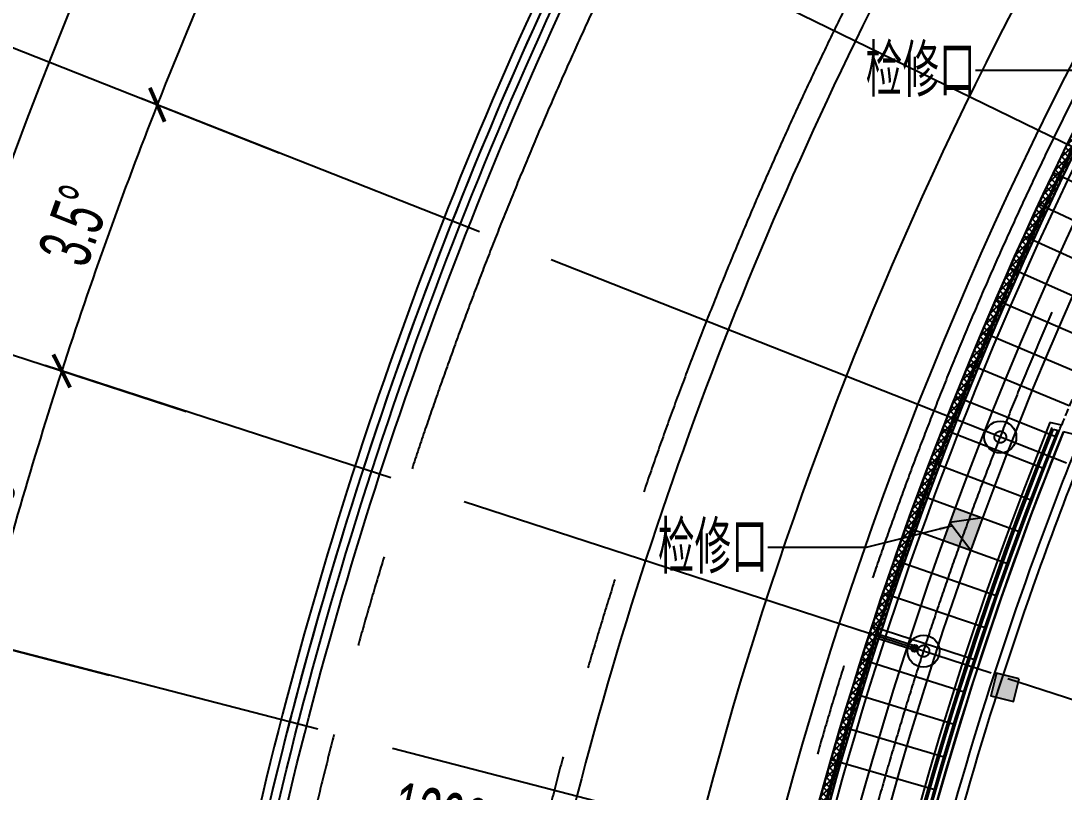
# Model space of a CAD drawing. Extents: x 1962160 to 37842216, y -162679 to 2997677.
# Drawn here: x 37460942 to 37496803, y 2791574 to 2818071 of the extents above; entities that cross this region are included whole.
import ezdxf
from ezdxf.enums import TextEntityAlignment as Align

# ---------------------------------------------------------------- set-up
doc = ezdxf.new("R2010")
doc.units = 0
doc.header["$LTSCALE"] = 1000
for name, pattern in [('__DASH', [0.35, 0.25, -0.1]), ('CENTER', [2, 1.25, -0.25, 0.25, -0.25]), ('CENTER2', [28.575000000000003, 19.05, -3.175, 3.175, -3.175]), ('DASH', [0.35, 0.25, -0.1]), ('HIDDEN', [0.375, 0.25, -0.125])]:
    doc.linetypes.add(name, pattern=pattern)
doc.layers.get('0').update_dxf_attribs({"color": 8})
doc.layers.get('Defpoints').update_dxf_attribs({"color": 8})
for name, color, linetype in [('#幕墙线-平面', 8, 'Continuous'), ('#文字', 8, 'Continuous'), ('#标注', 8, 'Continuous'), ('#虚线', 8, 'HIDDEN'), ('#轴线', 8, 'CENTER2'), ('A-AL-E', 8, 'Continuous'), ('A-COLS-PLAN-C', 8, 'DASH'), ('A-COLS-PLAN-S', 8, 'DASH'), ('A-DETL-ALUM', 8, 'Continuous'), ('A-FLOR', 8, 'Continuous'), ('A-FLOR-UNDR', 8, '__DASH'), ('A-GRID', 8, 'CENTER'), ('A-HATH', 8, 'Continuous'), ('A-ROOF-DRAN', 8, 'Continuous'), ('A-STRS-HRAL', 8, 'Continuous'), ('COLUMN', 8, 'Continuous'), ('DIM', 8, 'Continuous'), ('G-ACCS', 8, 'Continuous'), ('PUB_HATCH', 8, 'Continuous'), ('周边建筑', 8, 'Continuous'), ('建-填充', 8, 'Continuous'), ('水-雨水-压力流-标识', 8, 'Continuous')]:
    doc.layers.add(name, color=color, linetype=linetype)
doc.layers.add('A-X-CHEK', color=8, linetype='Continuous', plot=False)
doc.styles.add('#文字', font='jrs.shx', dxfattribs={"width": 0.7, "bigfont": 'hztxt.shx'})
doc.styles.add('JHZX', font='jrs.shx', dxfattribs={"width": 0.6, "bigfont": 'jhz.shx'})
doc.dimstyles.new('JZBZ-300', dxfattribs={"dimscale": 300, "dimtxt": 3, "dimasz": 1.5, "dimexe": 1, "dimexo": 1, "dimgap": 0.5, "dimtad": 1, "dimdec": 0, "dimdsep": 46, "dimtxsty": 'JHZX', "dimblk1": 'ARCHTICK', "dimblk2": 'ARCHTICK', "dimsah": 1, "dimcen": 0, "dimclrd": 1, "dimclre": 1, "dimclrt": 2, "dimadec": 3, "dimazin": 2, "dimtfac": 1, "dimtdec": 0, "dimtix": 1, "dimtmove": 0, "dimatfit": 3, "dimfxl": 1, "dimtolj": 1, "dimlwd": -1, "dimlwe": -1, "dimarcsym": 1})
doc.dimstyles.new('JZBZ-600', dxfattribs={"dimscale": 600, "dimtxt": 3, "dimasz": 1.5, "dimexe": 1, "dimexo": 1, "dimgap": 0.5, "dimtad": 1, "dimdec": 0, "dimdsep": 46, "dimtxsty": 'JHZX', "dimblk1": 'ARCHTICK', "dimblk2": 'ARCHTICK', "dimsah": 1, "dimcen": 0, "dimclrd": 1, "dimclre": 1, "dimclrt": 2, "dimadec": 1, "dimazin": 2, "dimtfac": 1, "dimtdec": 0, "dimtix": 1, "dimtmove": 0, "dimatfit": 3, "dimfxl": 1, "dimtolj": 1, "dimlwd": -1, "dimlwe": -1, "dimarcsym": 1})

# ---------------------------------------------------------------- blocks, each defined once
blk = doc.blocks.new('_ARCHTICK')
at = {"const_width": 0.15}
blk.add_lwpolyline([(-0.5, -0.5), (0.5, 0.5)], dxfattribs=at)
blk = doc.blocks.new('排水沟区域')
at = {"layer": 'A-HATH'}
h = blk.add_hatch(dxfattribs=at)
h.set_pattern_fill('ANSI37', color=256, scale=100)
h.set_pattern_definition([(45, (0, 0), (-112.2532015133644, 112.2532015133644), []), (135, (0, 0), (-112.2532015133644, -112.2532015133644), [])])
edge = h.paths.add_edge_path()
edge.add_arc((35647972.51225562, 2918657.177440435), 129550.0000000067, 122.5223895562193, 167.0611029026331)
edge.add_arc((35520737.25391851, 2947888.864629035), 999.9999999990519, 287.2513251903942, 347.0611009080209, ccw=False)
edge.add_arc((35647972.52815255, 2918657.174638035), 130050.0161404448, 167.2437338873835, 167.4419150525261, ccw=False)
edge.add_arc((35520737.25400268, 2947888.864669039), 649.9999269235949, 307.4371886865979, 347.0610947359583)
edge.add_arc((35647972.51225559, 2918657.177440456), 129899.9999999715, 122.5223517799921, 167.0611029026393, ccw=False)
edge.add_line((35578134.55910211, 3028186.489952341), (35578322.65708765, 3027891.330408047))
blk.add_lwpolyline([(35578322.65708765, 3027891.330408047), (35578322.65708654, 3027891.330409774, 0.1968208227596155), (35521711.86331972, 2947664.952782355, -0.2670597879826505), (35521033.817582, 2946933.851543527, -0.0008647286773297092), (35521132.38332828, 2947372.751579637, 0.1746354279483771), (35521370.75002657, 2947743.321916818, -0.1968209939747781), (35578134.55910211, 3028186.489952341), (35578322.65708765, 3027891.330408047)], format="xyb", dxfattribs=at)
blk = doc.blocks.new('A$C58e34137')
at = {"layer": 'A-X-CHEK'}
blk.add_blockref('排水沟区域', (-35647972.51433039, -2918657.17947907), dxfattribs=at)
blk = doc.blocks.new('雨水立管')
for radius in [80, 50]:
    blk.add_circle((-3.725290298461914e-09, 2.328306436538696e-10), radius)
blk = doc.blocks.new('雨水')
at = {"layer": 'A-ROOF-DRAN'}
for points in [[(35525957.49789067, 2958223.399431328), (35524738.98201469, 2958615.900197285)], [(35526003.48793017, 2958366.175186506), (35524785.33113021, 2958758.560289125)]]:
    blk.add_lwpolyline(points, dxfattribs=at)
at = {"xscale": 1.5, "yscale": 1.5, "zscale": 1.5}
blk.add_blockref('雨水立管', (35525980.49291043, 2958294.787308916), dxfattribs=at)
blk = doc.blocks.new('1100')
at = {"layer": 'A-DETL-ALUM', "ltscale": 0.3}
blk.add_circle((35572079.41488183, 2737404.62498665), 550, dxfattribs=at)
blk = doc.blocks.new('_YZHK')
blk.add_circle((0, 0), 0.5)
blk = doc.blocks.new('ASDFASD')
at = {"layer": 'A-COLS-PLAN-C', "ltscale": 0.3, "xscale": 400, "yscale": 400, "zscale": 400}
for p in [(35528925.5844323, 2965551.009399813), (35526284.83099563, 2958195.901870715)]:
    blk.add_blockref('_YZHK', p, dxfattribs=at)
blk = doc.blocks.new('_FZH')
blk.add_lwpolyline([(-0.5, -0.5), (0.5, -0.5), (0.5, 0.5), (-0.5, 0.5)], close=True)
at = {"layer": 'PUB_HATCH'}
blk.add_solid([(-0.5, -0.5), (0.5, -0.5), (-0.5, 0.5), (0.5, 0.5)], dxfattribs=at)
blk = doc.blocks.new('567')
at = {"layer": '周边建筑'}
blk.add_line((46663.73105093837, 115233.9631459191), (47073.25354383141, 116876.4681524336), dxfattribs=at)
blk.add_lwpolyline([(-47073.25338561833, 116876.4681862746, -0.0744215799525629), (-10790.70054857433, 125537.0892229746), (-8338.038720555604, 115699.9999267608), (8338.038676522672, 115699.9999267608), (10790.70050453395, 125537.0892229751, -0.07442158046754624), (47073.25353706628, 116876.4681253135, -0.07421954768420427)], format="xyb", dxfattribs=at)
for centre, radius, start, end in [((-2.201646566390991e-05, -4.607392475008965e-05), 126000, 68.06235922378528, 111.9376407861825), ((-7.75754451751709e-05, 1.432048156857491e-05), 125400.0000000253, 70.27070677301897, 84.05618004111938), ((-7.75754451751709e-05, 1.432048156857491e-05), 125100.0000000252, 70.2706950240314, 84.05519375427872), ((409.0688417106867, 1077.644349456299), 124247.5252036957, 68.10621830179103, 70.28051496764755), ((409.0688417106867, 1077.644349456299), 123947.5252036958, 68.22697709953982, 70.28052676166706)]:
    blk.add_arc(centre, radius, start, end, dxfattribs=at)
at = {"layer": 'COLUMN', "xscale": 799.9999999999872, "yscale": 799.9999999999872, "zscale": 799.9999999999872, "rotation": 76.0000000000087}
blk.add_blockref('_FZH', (38298.1165355444, 118883.4061713074), dxfattribs=at)
blk = doc.blocks.new('1234')
at = {"layer": '周边建筑'}
for points in [[(899.9999998621643, 147897.2616378292, -0.06424754974339256), (38411.22599733435, 142825.0248288214, 0.3992271408683902), (47734.13426394202, 147881.3795785159), (62643.80696957186, 193768.6338093206, 0.4257611201714258), (57410.8051248882, 203558.9581788629, 0.1695890934855462), (-81790.47026674077, 195045.0434476584, 0.4257611201712679), (-85791.3257065732, 184689.9521724582), (-65400.53789663129, 140961.7665993124, 0.3992271408685563), (-55530.9065411333, 137079.2778602466, -0.09498676638333799), (-899.9999992009252, 147897.2616378367)], [(3507.282386738807, 147308.2532562092, 0.01190288189879027), (-3507.282390698791, 147308.2532562315), (-3529.532858530059, 148157.964341335, 0.09051536275890958), (-55643.5452967938, 137357.3291338012, -0.3992271408685528), (-65128.64556051977, 141088.5520778373), (-85519.43337046169, 184816.737650983, -0.425761120171263), (-81674.45541529916, 194768.3838115633, -0.08617948601408663), (-11230.48231103458, 210901.2002502978), (-9979.055130984634, 202999.9999966249), (9979.055131915957, 202999.9999895692), (11230.48231178708, 210901.2002502382, -0.05548064099764077), (57329.37135875039, 203270.2220680118, -0.4257611201714432), (62358.49001468346, 193861.3389076069), (47448.81730905734, 147974.0846768022, -0.3992271408683997), (38489.13923465274, 143114.7307615206, 0.0597972305577292), (3529.532854573801, 148157.9643414542), (3507.2932679113, 147308.6687912941)], [(3863.717568093911, 147549.4211663455, -0.05920472133920898), (38333.31276001595, 142535.3188961297, 0.3992271408683867), (48019.45121883228, 147788.6744801998), (62929.12392446026, 193675.9287109822, 0.4257611201714161), (57492.23889102228, 203847.6942897588, 0.004818874958291998), (53552.5664362926, 204917.9412058592)]]:
    blk.add_lwpolyline(points, format="xyb", dxfattribs=at)
for centre, radius, end in [((2.793967723846436e-08, -7.748603820800781e-07), 148500.0000006694, 89.07328136143701), ((2.980232238769531e-08, -7.748603820800781e-07), 148200.0000006699, 89.07281279015125)]:
    blk.add_arc(centre, radius, 74.94709779040693, end, dxfattribs=at)
blk = doc.blocks.new('总体道路0521')
at = {"layer": 'G-ACCS'}
for radius, start, end in [(130.9999999943868, 135.9231106994128, 167.3468644080275), (137.9999999943868, 152.3554595779955, 167.3546316700158)]:
    blk.add_arc((35647972.51118848, 2918657.176535503), radius, start, end, dxfattribs=at)
blk = doc.blocks.new('A$C06ac024f')
at = {"layer": 'A-AL-E'}
for points in [[(-72639.7004654631, 128086.0591565319), (-64414.53775649518, 113547.75104103, -0.4119685532972354), (-64730.13042073697, 112392.6247468609, 0.2085567706727499), (-126406.8450315073, 29041.36778747104, -0.4119750127394232), (-127419.2460521609, 28401.84329541307), (-143727.0039129183, 32017.3789689634)], [(-72813.60454651713, 127987.2791624763), (-64588.61000544578, 113449.268290536, -0.4119685532989783), (-64829.94557221979, 112565.9364185231, 0.2085567706727409), (-126601.7669133023, 29086.15015002107, -0.411975012739965), (-127375.9559291005, 28597.10200903751), (-143683.3841923401, 32212.56460867822)], [(-117072.4059666544, -47122.1001576772, -0.1937009877899089), (-117072.4070128277, 47122.10890579596, -0.1937009877899089)], [(-117023.4231811241, -47109.88737772033, -0.1937296105040154), (-117023.4242275507, 47109.89612563606, -0.1937296105040154)]]:
    blk.add_lwpolyline(points, format="xyb", dxfattribs=at)
at = {"layer": 'A-FLOR-UNDR'}
blk.add_lwpolyline([(-116947.8563987017, 47297.17767558759, -0.008829933563346305), (-115204.7896509245, 51397.28206830472)], format="xyb", dxfattribs=at)
at = {"layer": 'A-STRS-HRAL'}
blk.add_lwpolyline([(-69542.37529077381, 109065.4960472053, 0.1968207245064195), (-126065.7317383513, 28962.99865300767, -0.2921176924780121), (-126987.3050312847, 28057.59028317221, -0.0004314040773986398), (-126938.6993644685, 28276.67974316748, 0.2670597969719661), (-126260.6536201537, 29007.78101555863, -0.1968208227596178), (-69649.85985332727, 109234.1586429761)], format="xyb", close=True, dxfattribs=at)
for points in [[(-117339.7957758978, 47394.89913879195, 0.1604949966766384), (-122531.5980114341, -31637.17398430128), (-122337.9684682191, -31587.0979795754, -0.1601419950264416), (-117219.3529552594, 47158.74707884062, -0.1601419950264416)], [(-117219.3531140536, 47158.74668413494), (-117023.4242275358, 47109.89612563374, -0.0004002233243079347), (-116947.8563986868, 47297.17767558387), (-117339.7957758978, 47394.89913879288)]]:
    blk.add_lwpolyline(points, format="xyb", dxfattribs=at)
at = {"xscale": 1000, "yscale": 1000, "zscale": 1000}
blk.add_blockref('总体道路0521', (-35647972511.19448, -2918657176.530752), dxfattribs=at)
at = {"layer": 'A-COLS-PLAN-S'}
blk.add_blockref('ASDFASD', (-35647972.51693987, -2918657.171766797), dxfattribs=at)
at = {"layer": 'A-ROOF-DRAN'}
blk.add_blockref('雨水', (-35647972.51693987, -2918657.171766797), dxfattribs=at)
at = {"layer": '周边建筑'}
for name, p, rotation in [('1234', (-0.004684269428253174, 0.005673641338944435), 78.99999965021681), ('567', (-0.003778956830501556, 0.004350954666733742), 90)]:
    blk.add_blockref(name, p, dxfattribs=dict(at, rotation=rotation))
at = {"layer": '水-雨水-压力流-标识'}
for p in [(-35691126.34738906, -2690510.787353491), (-35693767.10082564, -2697865.894882563)]:
    blk.add_blockref('1100', p, dxfattribs=at)
blk = doc.blocks.new('A$C41f195f4')
at = {"layer": '建-填充', "ltscale": 10}
h = blk.add_hatch(color=256, dxfattribs=at)
h.dxf.hatch_style = 1
edge = h.paths.add_edge_path()
edge.add_arc((1.490116119384766e-08, 3.771856427192688e-07), 128529.4436848907, 79.84411521827303, 80.37342745762112)
edge.add_line((21493.46634147316, 126719.567544526), (21326.2116523385, 125733.6538212118))
edge.add_arc((7.450580596923828e-09, 4.637986421585083e-07), 127529.4436848045, 79.84412812155819, 80.37344052536758, ccw=False)
edge.add_line((22486.84329265356, 125531.2745311069), (22663.19846370071, 126515.6011306057))
edge = h.paths.add_edge_path()
edge.add_arc((0, -2.020969986915588e-07), 128529.4436854664, 87.25447299287791, 87.78378308403215)
edge.add_line((4970.315524987876, 128433.3050950011), (4931.610976167023, 127434.0543961944))
edge.add_arc((1.490116119384766e-08, -1.243315637111664e-07), 127529.443685386, 87.25448809217698, 87.78379833094698, ccw=False)
edge.add_line((6108.645890295506, 127383.0579475132), (6156.579609684646, 128381.9084667042))
edge = h.paths.add_edge_path()
edge.add_arc((0, -9.592622518539429e-08), 128529.4436853569, 72.43372995808843, 72.96304399530439)
edge.add_line((37657.64431205392, 122889.054512233), (37364.63313996792, 121932.9454945959))
edge.add_arc((7.450580596923828e-09, -1.816079020500183e-07), 127529.4436854338, 72.43374044987621, 72.9630546656511, ccw=False)
edge.add_line((38489.4728570953, 121582.5624251091), (38791.30381696671, 122535.9238844821))
edge = h.paths.add_edge_path()
edge.add_line((-119660.8813765794, 44102.52231847867), (-120599.1660157144, 44448.3863639175))
edge.add_arc((7.450580596923828e-09, -3.539025783538818e-08), 128529.4436852773, 159.767981602694, 160.2972614758336)
edge.add_line((-121004.6143798009, 43332.44965193747), (-120063.1747727394, 42995.26799732866))
edge.add_arc((2.235174179077148e-08, 9.73232090473175e-08), 127529.4436852466, 159.7680014476781, 160.2972812314846, ccw=False)
edge = h.paths.add_edge_path()
edge.add_line((-123805.2695020214, 30594.34997192351), (-124776.056992583, 30834.290901965))
edge.add_arc((-7.450580596923828e-09, -3.026798367500305e-08), 128529.4436852635, 166.1193261171725, 166.6486034796457)
edge.add_line((-125055.5650201589, 29680.35632421216), (-124082.6024391428, 29449.39351839805))
edge.add_arc((3.725290298461914e-08, 3.660097718238831e-07), 127529.4436852114, 166.1193447807915, 166.6486220342447, ccw=False)
edge = h.paths.add_edge_path()
edge.add_line((-112422.3937703893, 60207.67713180184), (-113303.9122435302, 60679.82666713139))
edge.add_arc((-1.490116119384766e-08, 3.525055944919586e-07), 128529.4436850815, 151.8287570887979, 152.3580402931655)
edge.add_line((-113859.6140027344, 59630.58102341695), (-112973.7715465054, 59166.59487607237))
edge.add_arc((3.725290298461914e-08, 2.151355147361755e-07), 127529.4436851907, 151.8287780665303, 152.3580612076862, ccw=False)
edge = h.paths.add_edge_path()
edge.add_line((-104399.6718128845, 73242.52543457272), (-105218.2758476883, 73816.88371695764))
edge.add_arc((2.980232238769531e-08, 2.933666110038757e-07), 128529.4436851185, 144.9480544328233, 145.4773406516373)
edge.add_line((-105895.6813540161, 72841.76387630356), (-105071.8064734042, 72274.99215556448))
edge.add_arc((7.450580596923828e-09, 3.147870302200317e-07), 127529.4436850858, 144.94807606769, 145.4773622469303, ccw=False)
edge = h.paths.add_edge_path()
edge.add_arc((7.450580596923828e-09, 2.407468855381012e-07), 128529.4436850863, 130.6572365929047, 131.186529253771)
edge.add_line((-84638.25074627995, 96727.37153801369), (-83979.77507074922, 95974.76952688582))
edge.add_arc((-7.450580596923828e-09, -4.046596586704254e-07), 127529.4436855619, 130.6572585908967, 131.1865512627031, ccw=False)
edge.add_line((-83089.59903308004, 96746.46008611284), (-83741.09426756948, 97505.11281421874))
edge = h.paths.add_edge_path()
edge.add_line((-94873.06506673247, 85222.41801026324), (-95616.9627911523, 85890.71149221249))
edge.add_arc((2.235174179077148e-08, 4.516914486885071e-08), 128529.443685249, 138.0673120326053, 138.5966013385668)
edge.add_line((-96406.31641227752, 85003.76491578948), (-95656.27690509707, 84342.37188583054))
edge.add_arc((7.450580596923828e-09, 7.59027898311615e-08), 127529.4436852171, 138.0673340129187, 138.5966233035139, ccw=False)
at = {"layer": 'DIM', "ltscale": 10}
blk.add_lwpolyline([(-119660.8813765869, 44102.52231847914), (-120782.633672744, 43947.39238134725), (-120063.1747727469, 42995.26799732959)], dxfattribs=at)
blk = doc.blocks.new('A$C80b62fe7')
at = {"layer": '#幕墙线-平面'}
for points in [[(-1880.422932967544, 317591.9112000582), (6689.262211918831, 302444.6457297499, -0.4119685532969175), (6351.392418436706, 301207.9811089351, 0.208556770672752), (-55296.79017324001, 217895.2829422778, -0.4119750127409731), (-56380.65479535609, 217210.615544898), (-73371.49046185613, 220977.5939977416)], [(-2106.716856606305, 317463.8836244158), (6462.96828828007, 302316.6181541076, -0.4119685532989783), (6221.632721506059, 301433.2862820947, 0.2085567706727409), (-55550.18861957639, 217953.5000135927, -0.411975012739965), (-56324.37763537467, 217464.4518726091), (-73315.2133018747, 221231.4303254499)], [(-46213.03465203941, 141660.3671850716, -0.1937296105040076), (-46213.03570061922, 236074.3412846299, -0.1937296105040076)], [(-45971.84488739818, 141757.4624858513, -0.1937296105040154), (-45971.84593382478, 235977.2459892076, -0.1937296105040154)]]:
    blk.add_lwpolyline(points, format="xyb", dxfattribs=at)
for radius, start, end in [(128529.4436852644, 333.5022467601689, 195.775796910644), (127529.4436852644, 333.539850647279, 195.7883970499479)]:
    blk.add_arc((71051.57360945642, 188867.3555372115), radius, start, end, dxfattribs=at)
blk = doc.blocks.new('DASWQE')
at = {"layer": '#幕墙线-平面', "ltscale": 10}
for points in [[(-117219.0109165162, 55979.58101377077), (-113835.0902788788, 54363.54230205854)], [(-117731.1343467683, 54894.35322587471), (-114332.4295454323, 53309.64326092601)], [(-118233.21086891, 53804.44087832514), (-114820.011941649, 52251.19489569822)], [(-118725.1976368725, 52709.93698177114), (-115297.7958583534, 51188.28753195377)], [(-119207.0526656359, 51610.93493869342), (-115765.7405225337, 50121.01187580079)], [(-119678.7348347679, 50507.52853543591), (-116223.8060008809, 49049.45900612697)], [(-120140.2038919926, 49399.81193419872), (-116671.953203097, 47973.72036681883)], [(-120591.4204565734, 48287.87966500549), (-117110.1438853443, 46893.88775897771)], [(-121032.3460227251, 47171.82661763532), (-117538.3406533897, 45810.0533330678)], [(-121462.9429628477, 46051.74803352542), (-117956.5069659203, 44722.30958106322)], [(-121883.1745307893, 44927.7394976425), (-118364.6071375608, 43630.74932854902)], [(-122293.0048649237, 43799.89693032717), (-118762.606341958, 42535.46572680352)], [(-122692.3989912719, 42668.31657910766), (-119150.470614776, 41436.55224484578)], [(-123081.3228264451, 41533.09501048457), (-119528.1668565571, 40334.10266146017)], [(-123459.7431805506, 40394.32910169428), (-119895.6628355533, 39228.21105719637)], [(-123827.6277600676, 39252.11603243696), (-120252.9271904901, 38118.97180633619)], [(-124184.9451705515, 38106.55327658681), (-120599.9294332415, 37006.47956884233)], [(-124531.6649193615, 36957.73859387264), (-120936.6399514228, 35890.82928227913)], [(-124867.7574181929, 35805.77002153452), (-121263.0300109163, 34772.11615371611)]]:
    blk.add_lwpolyline(points, dxfattribs=at)
at = {"layer": 'DIM', "ltscale": 10}
blk.add_blockref('A$C80b62fe7', (-71047.03888088465, -188862.9763723449), dxfattribs=at)
blk = doc.blocks.new('*D171')
at = {"layer": '#标注', "color": 1, "transparency": 16777216}
for p, q in [((36648298.46655879, 2983184.24747942), (36637063.73881118, 2988664.292409614)), ((36643643.19210365, 2972605.33638921), (36632013.12796428, 2977186.996362852))]:
    blk.add_line(p, q, dxfattribs=at)
blk.add_arc((36780592.74096534, 2918654.10629203), 159093.4582867589, 153.9979315301046, 158.498055811939, dxfattribs=at)
at = {"layer": 'Defpoints', "color": 0, "transparency": 16777216}
for p in [(36635826.18966554, 2984634.210068895), (36648837.73349068, 2982921.20532277), (36644201.43518234, 2972385.416710475), (36780592.74096534, 2918654.10629203)]:
    blk.add_point(p, dxfattribs=at)
at = {"layer": '#标注', "color": 1, "transparency": 16777216, "xscale": 900, "yscale": 900, "zscale": 900}
for p, rotation in [((36637603.00574307, 2988401.250252966), 63.99793153010455), ((36632571.37104297, 2976967.076684117), 248.498055811939)]:
    blk.add_blockref('_ARCHTICK', p, dxfattribs=dict(at, rotation=rotation))
at = {"layer": '#标注', "color": 2, "transparency": 16777216, "insert": (36633876.55927624, 2983216.903629981), "char_height": 1800, "attachment_point": 5, "rotation": 66.24799367102253, "style": 'JHZX'}
blk.add_mtext('\\A1;4.5°', dxfattribs=at)
blk = doc.blocks.new('*D172')
at = {"layer": '#标注', "color": 1, "transparency": 16777216}
for p, q in [((36643643.19210365, 2972605.336389216), (36632013.12796432, 2977186.996362839)), ((36640604.9034555, 2964143.879997088), (36628716.82100106, 2968006.974036247))]:
    blk.add_line(p, q, dxfattribs=at)
blk.add_arc((36780592.74096535, 2918654.106292097), 159093.458286718, 158.4980558119638, 161.9981608052543, dxfattribs=at)
at = {"layer": 'Defpoints', "color": 0, "transparency": 16777216}
for p in [(36631414.72555046, 2973941.068466755), (36644201.43518234, 2972385.416710481), (36641175.53141332, 2963958.451483211), (36780592.74096535, 2918654.106292097)]:
    blk.add_point(p, dxfattribs=at)
at = {"layer": '#标注', "color": 1, "transparency": 16777216, "xscale": 900, "yscale": 900, "zscale": 900}
for p, rotation in [((36632571.371043, 2976967.076684104), 68.49805581196384), ((36629287.44895887, 2967821.545522368), 251.9981608052543)]:
    blk.add_blockref('_ARCHTICK', p, dxfattribs=dict(at, rotation=rotation))
at = {"layer": '#标注', "color": 2, "transparency": 16777216, "insert": (36629730.17105815, 2972824.926578565), "char_height": 1800, "attachment_point": 5, "rotation": 70.24810830860946, "style": 'JHZX'}
blk.add_mtext('\\A1;3.5°', dxfattribs=at)
blk = doc.blocks.new('*D173')
at = {"layer": '#标注', "color": 1, "transparency": 16777216}
for p, q in [((36640604.90345551, 2964143.879997093), (36628716.82100109, 2968006.974036237)), ((36638088.85278555, 2955512.701165657), (36625987.10164137, 2958642.816058528))]:
    blk.add_line(p, q, dxfattribs=at)
blk.add_arc((36780592.74096538, 2918654.106292158), 159093.4582866936, 161.9981608052782, 165.4982726601458, dxfattribs=at)
at = {"layer": 'Defpoints', "color": 0, "transparency": 16777216}
for p in [(36628317.69805047, 2964730.562046509), (36641175.53141332, 2963958.451483214), (36638669.73684047, 2955362.455650801), (36780592.74096538, 2918654.106292158)]:
    blk.add_point(p, dxfattribs=at)
at = {"layer": '#标注', "color": 1, "transparency": 16777216, "xscale": 900, "yscale": 900, "zscale": 900}
for p, rotation in [((36629287.4489589, 2967821.545522358), 71.9981608052782), ((36626567.98569629, 2958492.570543667), 255.4982726601458)]:
    blk.add_blockref('_ARCHTICK', p, dxfattribs=dict(at, rotation=rotation))
at = {"layer": '#标注', "color": 2, "transparency": 16777216, "insert": (36626704.42580719, 2963513.656304184), "char_height": 1800, "attachment_point": 5, "rotation": 73.7482167327117, "style": 'JHZX'}
blk.add_mtext('\\A1;3.5°', dxfattribs=at)
blk = doc.blocks.new('*D174')
at = {"layer": '#标注', "color": 1, "transparency": 16777216}
for p, q in [((36638088.85278556, 2955512.70116565), (36625987.10164124, 2958642.81605856)), ((36636104.42987854, 2946743.99987849), (36623834.15707147, 2949129.456908434))]:
    blk.add_line(p, q, dxfattribs=at)
blk.add_arc((36780592.74096537, 2918654.10629209), 159093.4582868452, 165.4982726601229, 168.998390959299, dxfattribs=at)
at = {"layer": 'Defpoints', "color": 0, "transparency": 16777216}
for p in [(36625788.74835851, 2955348.143173348), (36638669.73684048, 2955362.455650791), (36636693.40297327, 2946629.497941053), (36780592.74096537, 2918654.10629209)]:
    blk.add_point(p, dxfattribs=at)
at = {"layer": '#标注', "color": 1, "transparency": 16777216, "xscale": 900, "yscale": 900, "zscale": 900}
for p, rotation in [((36626567.98569615, 2958492.570543701), 75.49827266012286), ((36624423.1301662, 2949014.954970999), 258.998390959299)]:
    blk.add_blockref('_ARCHTICK', p, dxfattribs=dict(at, rotation=rotation))
at = {"layer": '#标注', "color": 2, "transparency": 16777216, "insert": (36624252.77746101, 2954035.013304343), "char_height": 1800, "attachment_point": 5, "rotation": 77.24833180971098, "style": 'JHZX'}
blk.add_mtext('\\A1;3.5°', dxfattribs=at)
blk = doc.blocks.new('*D208')
at = {"layer": '#标注', "color": 1, "transparency": 16777216}
for p, q in [((36661813.24255431, 2957252.120231204), (36673701.32500876, 2953389.026192043)), ((36659678.37682689, 2949928.576196734), (36671780.12797112, 2946798.461303847))]:
    blk.add_line(p, q, dxfattribs=at)
blk.add_arc((36780592.74096537, 2918654.106292097), 112993.4582867887, 161.9981608052578, 165.4982726601264, dxfattribs=at)
at = {"layer": 'Defpoints', "color": 0, "transparency": 16777216}
for p in [(36661242.61459649, 2957437.548745085), (36672441.94774597, 2951379.135575868), (36659097.49277197, 2950078.821711592), (36780592.74096537, 2918654.106292097)]:
    blk.add_point(p, dxfattribs=at)
at = {"layer": '#标注', "color": 1, "transparency": 16777216, "xscale": 900, "yscale": 900, "zscale": 900}
for p, rotation in [((36673130.69705094, 2953574.454705926), 71.9981608052578), ((36671199.24391619, 2946948.706818707), 255.4982726601264)]:
    blk.add_blockref('_ARCHTICK', p, dxfattribs=dict(at, rotation=rotation))
at = {"layer": '#标注', "color": 2, "transparency": 16777216, "insert": (36670962.32257107, 2950612.161273396), "char_height": 1800, "attachment_point": 5, "rotation": 73.74821673269211, "style": 'JHZX'}
blk.add_mtext('\\A1;3.5°', dxfattribs=at)
blk = doc.blocks.new('*D84')
at = {"layer": '#标注', "color": 1, "transparency": 16777216}
for p, q in [((36664391.22652829, 2964431.654996235), (36676021.29066761, 2959849.995022621)), ((36661813.24255431, 2957252.120231206), (36673701.32500872, 2953389.02619206))]:
    blk.add_line(p, q, dxfattribs=at)
blk.add_arc((36780592.74096535, 2918654.106292104), 112993.458286812, 158.4980558119701, 161.9981608052577, dxfattribs=at)
at = {"layer": 'Defpoints', "color": 0, "transparency": 16777216}
for p in [(36663832.98344961, 2964651.574674971), (36674641.5595427, 2957920.743158007), (36661242.61459649, 2957437.548745085), (36780592.74096535, 2918654.106292104)]:
    blk.add_point(p, dxfattribs=at)
at = {"layer": '#标注', "color": 1, "transparency": 16777216, "xscale": 900, "yscale": 900, "zscale": 900}
for p, rotation in [((36675463.04758892, 2960069.914701354), 68.49805581197009), ((36673130.69705091, 2953574.454705939), 251.9981608052577)]:
    blk.add_blockref('_ARCHTICK', p, dxfattribs=dict(at, rotation=rotation))
at = {"layer": '#标注', "color": 2, "transparency": 16777216, "insert": (36673117.87101199, 2957245.533371307), "char_height": 1800, "attachment_point": 5, "rotation": 70.24810830861465, "style": 'JHZX'}
blk.add_mtext('\\A1;3.5°', dxfattribs=at)
blk = doc.blocks.new('*D106')
at = {"layer": '#标注', "color": 1, "transparency": 16777216}
for p, q in [((36689976.49658143, 3034648.116551962), (36679818.65363285, 3047650.74038841)), ((36633399.2827161, 2918657.429130305), (36616899.2827203, 2918657.801611735))]:
    blk.add_line(p, q, dxfattribs=at)
blk.add_arc((36780592.74096535, 2918654.106292089), 163093.458286761, 127.9974821202229, 179.9987065688393, dxfattribs=at)
at = {"layer": 'Defpoints', "color": 0, "transparency": 16777216}
for p in [(36690345.87268865, 3034175.293866999), (36646455.84928183, 3011426.787752829), (36633999.28271595, 2918657.415585522), (36780592.74096535, 2918654.106292089)]:
    blk.add_point(p, dxfattribs=at)
at = {"layer": '#标注', "color": 1, "transparency": 16777216, "xscale": 900, "yscale": 900, "zscale": 900}
for p, rotation in [((36680188.02974007, 3047177.917703446), 37.9974821202229), ((36617499.28272016, 2918657.788066957), 269.9987065688392)]:
    blk.add_blockref('_ARCHTICK', p, dxfattribs=dict(at, rotation=rotation))
at = {"layer": '#标注', "color": 2, "transparency": 16777216, "insert": (36632929.15432575, 2990680.529336371), "char_height": 1800, "attachment_point": 5, "rotation": 63.99809434453106, "style": 'JHZX'}
blk.add_mtext('\\A1;52°', dxfattribs=at)
blk = doc.blocks.new('*U246')
blk.add_line((20, 4.898587196589413e-16), (0, 0))
blk.add_circle((24, 0), 4)
at = {"style": 'JHZX', "width": 0.75}
blk.add_attdef('AXES', text='', height=4, dxfattribs=at).set_placement((23.99999999999997, 0), align=Align.MIDDLE_CENTER)
blk = doc.blocks.new('DOTE-11')
at = {"layer": '#虚线', "ltscale": 20}
blk.add_arc((36780598.51695531, 2918657.177440438), 117099.9999999995, 127.0941195768543, 207.9999999896279, dxfattribs=at)
at = {"layer": '#轴线'}
for p, q in [((36667799.86414476, 2973672.756362472), (36648835.30976785, 2982922.387559714)), ((36663831.11217356, 2964653.081394341), (36644199.30148914, 2972386.257278228)), ((36661240.92416026, 2957438.810234497), (36641173.63166644, 2963959.068815824)), ((36659095.98808785, 2950079.867949273), (36638668.07287588, 2955362.886034824))]:
    blk.add_line(p, q, dxfattribs=at)
for radius, end in [(146599.9999999995, 183.9998103525153), (138799.9999999995, 210.1884172151102), (130399.9999999995, 210.3293811306592), (127949.9999999995, 210.3740096847854)]:
    blk.add_arc((36780598.51695531, 2918657.177440438), radius, 324.4999999903098, end, dxfattribs=at)
blk = doc.blocks.new('*D354')
at = {"layer": '#标注', "color": 1, "ltscale": 10, "transparency": 16777216}
for p, q in [((37470094.59051923, 2789690.680182668), (37470429.7526665, 2791198.133964528)), ((37470299.53055471, 2790612.435918088), (37486699.07585499, 2786966.216788073)), ((37486494.13581952, 2786044.461052653), (37486829.29796678, 2787551.914834513))]:
    blk.add_line(p, q, dxfattribs=at)
at = {"layer": 'Defpoints', "color": 0, "ltscale": 10, "transparency": 16777216}
for p in [(37469964.36840745, 2789104.98213623), (37486699.07585499, 2786966.216788073), (37486363.91370773, 2785458.763006215)]:
    blk.add_point(p, dxfattribs=at)
at = {"layer": '#标注', "color": 1, "ltscale": 10, "transparency": 16777216, "xscale": 900, "yscale": 900, "zscale": 900}
for p, rotation in [((37470299.53055471, 2790612.435918088), 167.4649475170531), ((37486699.07585499, 2786966.216788073), 347.4649475170531)]:
    blk.add_blockref('_ARCHTICK', p, dxfattribs=dict(at, rotation=rotation))
at = {"layer": '#标注', "color": 2, "ltscale": 10, "transparency": 16777216, "insert": (37478759.74742843, 2789960.722445959), "char_height": 1800, "attachment_point": 5, "rotation": 347.4649475170531, "style": 'JHZX'}
blk.add_mtext('\\A1;1200*14=16800', dxfattribs=at)
blk = doc.blocks.new('ZW-5001')
at = {"layer": '#标注'}
ref = blk.add_blockref('*U246', (36636756.89062845, 2975317.764459088), dxfattribs=dict(at, xscale=-599.9999999999998, yscale=599.9999999999997, rotation=338.498878127322))
ref.add_attrib('AXES', 'A15', dxfattribs={"layer": '0', "height": 2400, "rotation": 338.4988781708878, "style": '#文字', "width": 0.7}).set_placement((36623358.98098908, 2980595.64446075), align=Align.MIDDLE_CENTER)
ref = blk.add_blockref('*U246', (36633566.16595457, 2966430.832383417), dxfattribs=dict(at, xscale=-599.9999999999999, yscale=599.9999999999998, rotation=341.9988484363125))
ref.add_attrib('AXES', 'A14', dxfattribs={"layer": '0', "height": 2400, "rotation": 341.998848440015, "style": '#文字', "width": 0.7}).set_placement((36619871.04155754, 2970880.952355563), align=Align.MIDDLE_CENTER)
ref = blk.add_blockref('*U246', (36630923.92215194, 2957365.688515306), dxfattribs=dict(at, xscale=-599.9999999999999, yscale=599.9999999999998, rotation=345.4988187453033))
ref.add_attrib('AXES', 'A13', dxfattribs={"layer": '0', "height": 2400, "rotation": 345.4988188018463, "style": '#文字', "width": 0.7}).set_placement((36616982.67046601, 2960971.447997909), align=Align.MIDDLE_CENTER)
ref = blk.add_blockref('*U246', (36628840.015688, 2948156.148922489), dxfattribs=dict(at, xscale=-599.9999999999998, yscale=599.9999999999998, rotation=348.9987890542939))
ref.add_attrib('AXES', 'A12', dxfattribs={"layer": '0', "height": 2400, "rotation": 348.9987890934956, "style": '#文字', "width": 0.7}).set_placement((36614704.6423204, 2950904.097207135), align=Align.MIDDLE_CENTER)
for base, center, p1, p2, picture, middle in [((36646455.84928183, 3011426.787752829), (36780592.74096536, 2918654.106292089), (36690345.87268865, 3034175.293866999), (36633999.28271595, 2918657.415585524), '*D106', (36632929.15432575, 2990680.529336372)), ((36635826.18966554, 2984634.210068895), (36780592.74096534, 2918654.106292029), (36648837.73349068, 2982921.205322772), (36644201.43518234, 2972385.416710473), '*D171', (36633876.55927624, 2983216.903629979)), ((36631414.72555046, 2973941.068466755), (36780592.74096535, 2918654.106292095), (36644201.43518233, 2972385.416710482), (36641175.53141331, 2963958.45148321), '*D172', (36629730.17105816, 2972824.92657857)), ((36628317.69805047, 2964730.562046509), (36780592.74096537, 2918654.106292157), (36641175.53141332, 2963958.451483214), (36638669.73684047, 2955362.4556508), '*D173', (36626704.42580719, 2963513.656304186)), ((36674641.5595427, 2957920.743158007), (36780592.74096536, 2918654.106292104), (36663832.98344961, 2964651.57467497), (36661242.61459649, 2957437.548745087), '*D84', (36673117.87101199, 2957245.5333713)), ((36625788.74835851, 2955348.143173348), (36780592.74096537, 2918654.10629209), (36638669.73684048, 2955362.455650793), (36636693.40297328, 2946629.497941053), '*D174', (36624252.77746101, 2954035.01330434)), ((36672441.94774597, 2951379.135575868), (36780592.74096537, 2918654.106292098), (36661242.61459649, 2957437.548745086), (36659097.49277197, 2950078.82171159), '*D208', (36670962.32257106, 2950612.161273399))]:
    dim = blk.add_angular_dim_3p(base=base, center=center, p1=p1, p2=p2, dimstyle='JZBZ-600', dxfattribs=at)
    dim.commit()
    dim.dimension.update_dxf_attribs({"geometry": picture, "text_midpoint": middle})
blk = doc.blocks.new('FDGFH')
at = {"layer": 'A-FLOR'}
blk.add_blockref('ZW-5001', (-36780598.51155947, -2918657.163268261), dxfattribs=at)
at = {"layer": 'A-GRID'}
blk.add_blockref('DOTE-11', (-36780598.51155947, -2918657.163268261), dxfattribs=at)

msp = doc.modelspace()

# ---------------------------------------------------------------- linework, layer by layer
at = {"layer": '#标注', "ltscale": 10}
msp.add_arc((37613698.93117297, 2756873.557990519), 133683.2479391286, 95.211781154909, 188.8679084312478, dxfattribs=at)

# ---------------------------------------------------------------- block references
at = {"layer": 'A-STRS-HRAL'}
msp.add_blockref('DASWQE', (37613652.56708944, 2756885.970215484), dxfattribs=at)
at = {"layer": 'DIM', "ltscale": 10}
for name, p in [('A$C06ac024f', (37613657.10216346, 2756879.841327364)), ('A$C58e34137', (37613657.09747919, 2756879.847001005)), ('A$C41f195f4', (37613657.10181801, 2756890.34938035))]:
    msp.add_blockref(name, p, dxfattribs=at)
at = {"layer": 'DIM'}
msp.add_blockref('FDGFH', (37613657.09676763, 2756879.827155179), dxfattribs=at)

# ---------------------------------------------------------------- texts
at = {"layer": '#文字', "ltscale": 10, "style": '#文字', "width": 0.7}
for p in [(37493762.25107883, 2816361.391995115), (37486619.10718828, 2799980.100431189)]:
    msp.add_text('检修口', height=1800, dxfattribs=at).set_placement(p, align=Align.MIDDLE_RIGHT)

# ---------------------------------------------------------------- dimensions: what is measured, and where the dimension line sits
at = {"layer": '#标注', "ltscale": 10}
dim = msp.add_aligned_dim(p1=(37469964.36840745, 2789104.982136229), p2=(37486363.91370773, 2785458.763006214), distance=1544.2637628957045, text='1200*14=16800', dimstyle='JZBZ-600', dxfattribs=at)
dim.commit()
dim.dimension.update_dxf_attribs({"geometry": '*D354', "text_midpoint": (37478759.74742843, 2789960.722445959)})

# ---------------------------------------------------------------- leaders
at = {"layer": 'DIM'}
for points in [[(37500104.6677481, 2817103.824706419), (37497141.71496957, 2816361.391995115), (37493762.25107883, 2816361.391995115)], [(37492961.52385756, 2800722.533142493), (37489998.57107902, 2799980.100431189), (37486619.10718828, 2799980.100431189)]]:
    msp.add_leader(points, dimstyle='JZBZ-300', dxfattribs=at)

doc.saveas('drawing.dxf')
